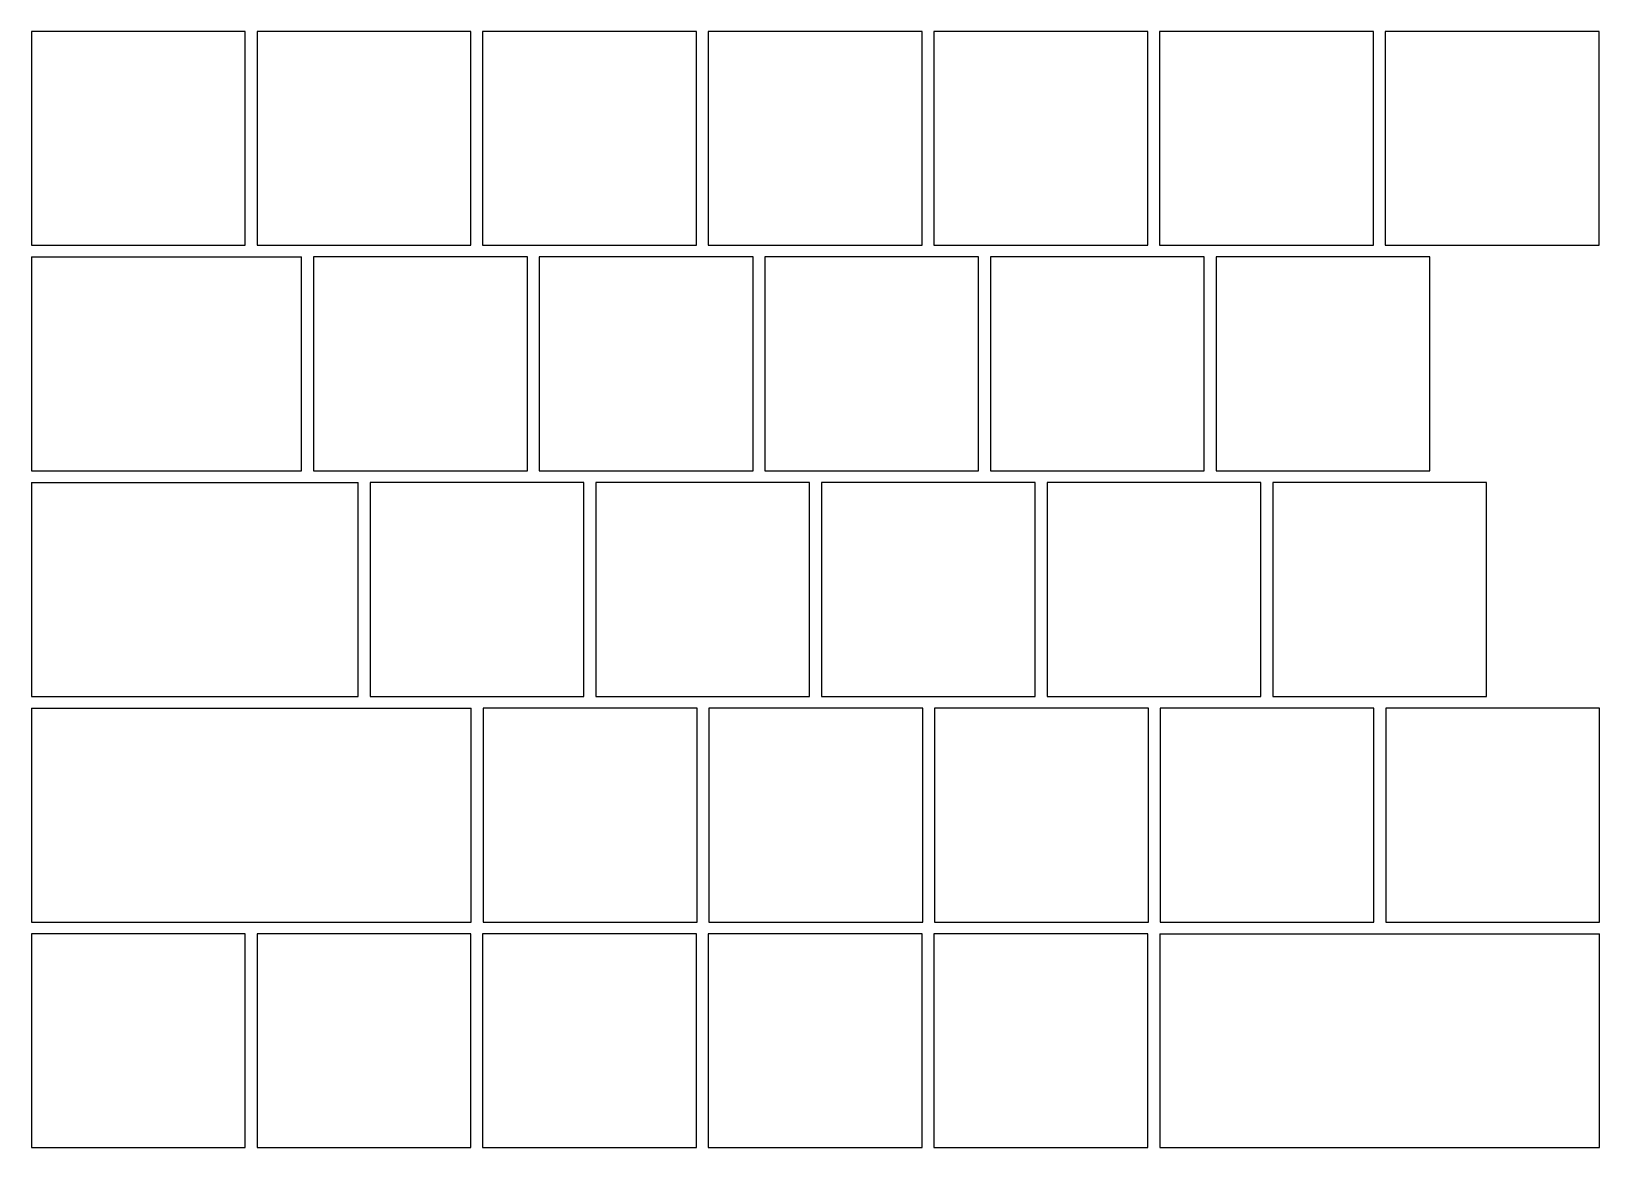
# Model space of a CAD drawing. Header units: millimetres. Extents: x 91 to 223, y -159 to -65.
import ezdxf

# ---------------------------------------------------------------- set-up
doc = ezdxf.new("R2010")
doc.units = ezdxf.units.MM

msp = doc.modelspace()

# ---------------------------------------------------------------- linework, layer by layer
at = {"linetype": 'CONTINUOUS'}
for p, q in [((109, -65), (91, -65)), ((91, -65), (91, -83)), ((109, -83), (109, -65)), ((128, -65), (110, -65)), ((110, -65), (110, -83)), ((128, -83), (128, -65)), ((147, -65), (129, -65)), ((129, -65), (129, -83)), ((147, -83), (147, -65)), ((166, -65), (148, -65)), ((148, -65), (148, -83)), ((166, -83), (166, -65)), ((185, -65), (167, -65)), ((167, -65), (167, -83)), ((185, -83), (185, -65)), ((204, -65), (186, -65)), ((186, -65), (186, -83)), ((204, -83), (204, -65)), ((223, -65), (205, -65)), ((205, -65), (205, -83)), ((223, -83), (223, -65)), ((91, -83), (109, -83)), ((110, -83), (128, -83)), ((129, -83), (147, -83)), ((148, -83), (166, -83)), ((167, -83), (185, -83)), ((186, -83), (204, -83)), ((205, -83), (223, -83)), ((91.0062, -84), (113.7562, -84)), ((91.0062, -84), (91.0062, -102)), ((113.7562, -102), (113.7562, -84)), ((132.7625, -84), (114.7625, -84)), ((114.7625, -84), (114.7625, -102)), ((132.7625, -102), (132.7625, -84)), ((151.7625, -84), (133.7625, -84)), ((133.7625, -84), (133.7625, -102)), ((151.7625, -102), (151.7625, -84)), ((170.7625, -84), (152.7625, -84)), ((152.7625, -84), (152.7625, -102)), ((170.7625, -102), (170.7625, -84)), ((189.7625, -84), (171.7625, -84)), ((171.7625, -84), (171.7625, -102)), ((189.7625, -102), (189.7625, -84)), ((208.7625, -84), (190.7625, -84)), ((190.7625, -84), (190.7625, -102)), ((208.7625, -102), (208.7625, -84)), ((91.0062, -102), (113.7562, -102)), ((114.7625, -102), (132.7625, -102)), ((133.7625, -102), (151.7625, -102)), ((152.7625, -102), (170.7625, -102)), ((171.7625, -102), (189.7625, -102)), ((190.7625, -102), (208.7625, -102)), ((91.0125, -103), (118.5125, -103)), ((91.0125, -103), (91.0125, -121)), ((118.5125, -121), (118.5125, -103)), ((137.525, -103), (119.525, -103)), ((119.525, -103), (119.525, -121)), ((137.525, -121), (137.525, -103)), ((156.525, -103), (138.525, -103)), ((138.525, -103), (138.525, -121)), ((156.525, -121), (156.525, -103)), ((175.525, -103), (157.525, -103)), ((157.525, -103), (157.525, -121)), ((175.525, -121), (175.525, -103)), ((194.525, -103), (176.525, -103)), ((176.525, -103), (176.525, -121)), ((194.525, -121), (194.525, -103)), ((213.525, -103), (195.525, -103)), ((195.525, -103), (195.525, -121)), ((213.525, -121), (213.525, -103)), ((91.0125, -121), (118.5125, -121)), ((119.525, -121), (137.525, -121)), ((138.525, -121), (156.525, -121)), ((157.525, -121), (175.525, -121)), ((176.525, -121), (194.525, -121)), ((195.525, -121), (213.525, -121)), ((91.025, -122), (128.025, -122)), ((91.025, -122), (91.025, -140)), ((128.025, -140), (128.025, -122)), ((147.05, -122), (129.05, -122)), ((129.05, -122), (129.05, -140)), ((147.05, -140), (147.05, -122)), ((166.05, -122), (148.05, -122)), ((148.05, -122), (148.05, -140)), ((166.05, -140), (166.05, -122)), ((185.05, -122), (167.05, -122)), ((167.05, -122), (167.05, -140)), ((185.05, -140), (185.05, -122)), ((204.05, -122), (186.05, -122)), ((186.05, -122), (186.05, -140)), ((204.05, -140), (204.05, -122)), ((223.05, -122), (205.05, -122)), ((205.05, -122), (205.05, -140)), ((223.05, -140), (223.05, -122)), ((109, -141), (91, -141)), ((91, -141), (91, -159)), ((91.025, -140), (128.025, -140)), ((109, -159), (109, -141)), ((128, -141), (110, -141)), ((110, -141), (110, -159)), ((128, -159), (128, -141)), ((147, -141), (129, -141)), ((129, -141), (129, -159)), ((129.05, -140), (147.05, -140)), ((147, -159), (147, -141)), ((166, -141), (148, -141)), ((148, -141), (148, -159)), ((148.05, -140), (166.05, -140)), ((166, -159), (166, -141)), ((185, -141), (167, -141)), ((167, -141), (167, -159)), ((167.05, -140), (185.05, -140)), ((185, -159), (185, -141)), ((186.025, -141), (223.025, -141)), ((186.025, -141), (186.025, -159)), ((186.05, -140), (204.05, -140)), ((205.05, -140), (223.05, -140)), ((223.025, -159), (223.025, -141)), ((91, -159), (109, -159)), ((110, -159), (128, -159)), ((129, -159), (147, -159)), ((148, -159), (166, -159)), ((167, -159), (185, -159)), ((186.025, -159), (223.025, -159))]:
    msp.add_line(p, q, dxfattribs=at)

doc.saveas('drawing.dxf')
